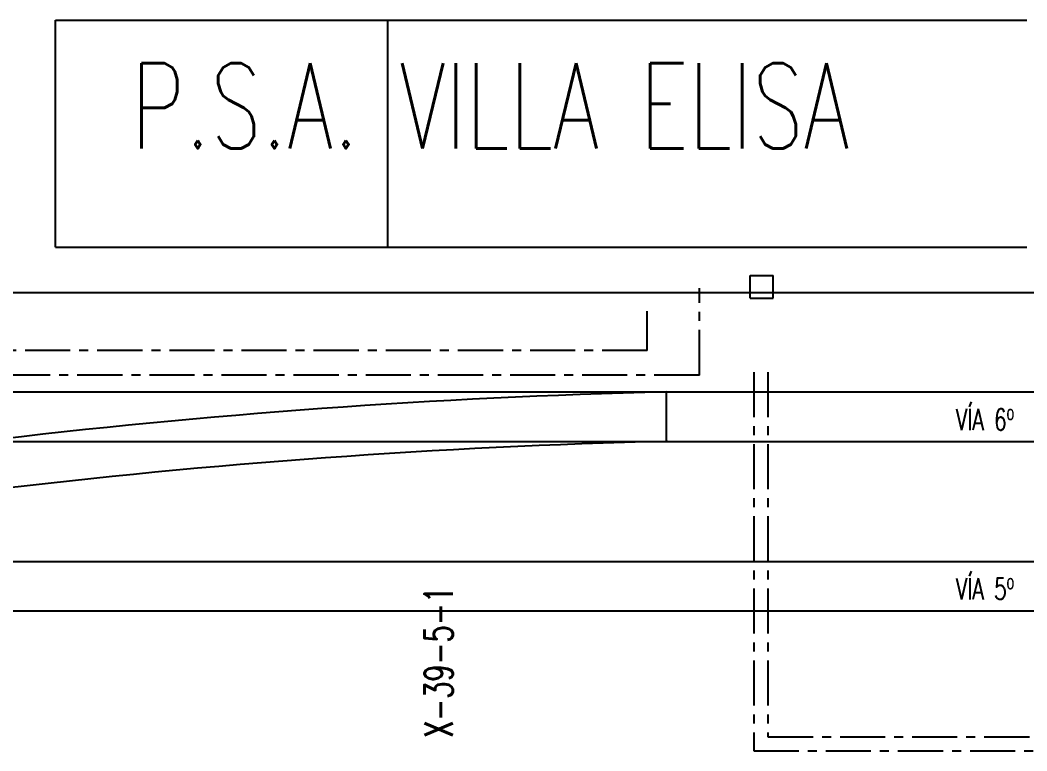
# Model space of a CAD drawing. Header units: millimetres. Extents: x 1587714 to 3094800, y -694377 to -413614.
# Drawn here: x 2001439 to 2036888, y -600801 to -575057 of the extents above; entities that cross this region are included whole.
import ezdxf

# ---------------------------------------------------------------- set-up
doc = ezdxf.new("R2010")
doc.units = ezdxf.units.MM
doc.linetypes.add('CENTER', pattern=[50.8, 31.75, -6.35, 6.35, -6.35])
doc.layers.add('03 Cerramientos', color=7, linetype='Continuous', lineweight=25)
doc.layers.add('Textos catenaria', color=7, linetype='Continuous')
doc.styles.add('SIMPLEX', font='simplex.shx', dxfattribs={"width": 0.75})
doc.linetypes.add('FENCELINE2', pattern='A,0.25,-0.1,[132,ltypeshp.shx,S=0.1,R=0,X=-0.1,Y=0],-0.1,1', length=1.45)

msp = doc.modelspace()

# ---------------------------------------------------------------- linework, layer by layer
at = {"color": 8}
for p, q in [((2002687.7201, -575057.058), (2036887.7201, -575057.058)), ((2002687.7201, -583057.058), (2002687.7201, -575057.058)), ((2014387.7201, -583057.058), (2014387.7201, -575057.058)), ((2002687.7201, -583057.058), (2036887.7201, -583057.058)), ((2027149.2936, -584057.058), (2027949.2936, -584057.058)), ((2027149.2936, -584857.058), (2027149.2936, -584057.058)), ((2027949.2936, -584857.058), (2027949.2936, -584057.058)), ((2027149.2936, -584857.058), (2027949.2936, -584857.058)), ((1807910.0637, -588157.058), (2502878.9773, -588157.058)), ((1807910.0637, -589897.058), (2502878.9773, -589897.058)), ((1807910.0637, -594127.058), (2393849.2936, -594127.058)), ((1807910.0637, -595867.058), (2393849.2936, -595867.058))]:
    msp.add_line(p, q, dxfattribs=at)
at = {"color": 8, "linetype": 'CENTER', "ltscale": 50}
for p, q in [((2025357.3517, -587560.2682), (2025357.3517, -584498.9774)), ((2023521.7273, -586701.4757), (2023521.7273, -585305.487)), ((2023521.7273, -586701.4757), (1844287.3325, -586701.4757)), ((2025357.3517, -587560.2682), (1925351.3616, -587560.2682)), ((2027269.6443, -587456.3128), (2027269.6443, -600800.9243)), ((2027769.6443, -587456.3128), (2027769.6443, -600300.9243)), ((2027769.6443, -600300.9243), (2252964.0821, -600300.9243)), ((2027269.6443, -600800.9243), (2252464.0821, -600800.9243))]:
    msp.add_line(p, q, dxfattribs=at)
msp.add_line((2024189.2936, -588157.058), (2024189.2936, -589897.058))
for radius in [253719.7781, 251979.7781]:
    msp.add_arc((2030383.9072, -841801.2035), radius, 91.399025672, 96.883700148)
at = {"layer": '03 Cerramientos', "linetype": 'FENCELINE2', "ltscale": 3000}
msp.add_line((1982237.7775, -584657.058), (2086170.683, -584657.058), dxfattribs=at)

# ---------------------------------------------------------------- texts
at = {"layer": 'Textos catenaria', "style": 'SIMPLEX', "width": 0.7}
for s, height, p in [('P.S.A. VILLA ELISA', 3000, (2005351.999, -579578.8747)), ('VÍA 6º', 750, (2034382.2334, -589505.6276)), ('VÍA 5º', 750, (2034382.2334, -595465.7556))]:
    msp.add_text(s, height=height, dxfattribs=at).set_placement(p)
msp.add_text('X-39-5-1', height=1000, rotation=90, dxfattribs=at).set_placement((2016675.3795, -600339.8543))

doc.saveas('drawing.dxf')
